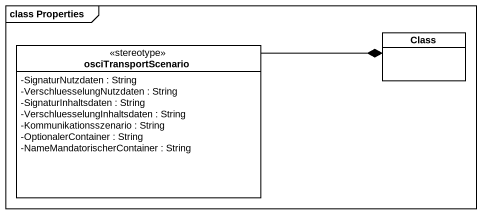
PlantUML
@startuml
mainframe class Properties
hide circle
hide empty members
skinparam classAttributeIconSize 0
class "Class" as Class_
class osciTransportScenario <<stereotype>> {
  -SignaturNutzdaten : String
  -VerschluesselungNutzdaten : String
  -SignaturInhaltsdaten : String
  -VerschluesselungInhaltsdaten : String
  -Kommunikationsszenario : String
  -OptionalerContainer : String
  -NameMandatorischerContainer : String
}
osciTransportScenario -right-* Class_
@enduml
